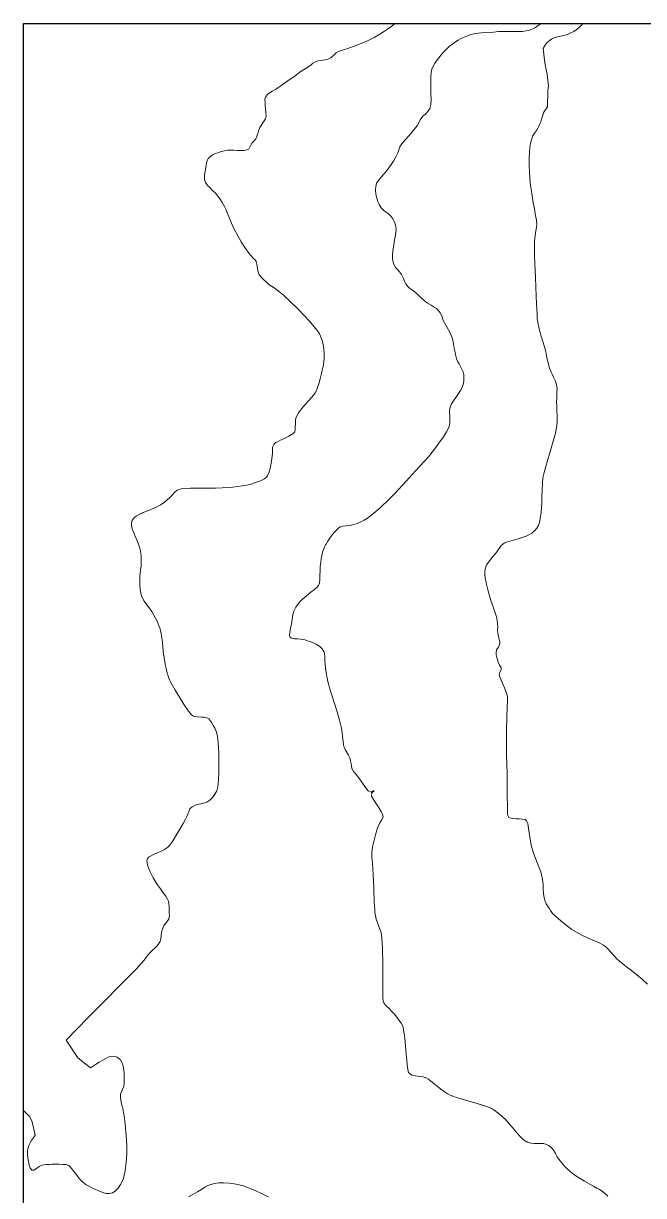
# Model space of a CAD drawing. Header units: kilometres. Extents: x 1172416 to 1173653, y 1051621 to 1052799.
# Drawn here: x 1172416 to 1172695, y 1052270 to 1052799 of the extents above; entities that cross this region are included whole.
import ezdxf

# ---------------------------------------------------------------- set-up
doc = ezdxf.new("R2010")
doc.units = ezdxf.units.KM
doc.header["$MEASUREMENT"] = 0
doc.layers.add('borde', color=1, linetype='Continuous')
doc.layers.add('terreno', color=7, linetype='Continuous')

msp = doc.modelspace()

# ---------------------------------------------------------------- linework, layer by layer
at = {"layer": 'borde', "elevation": -10}
msp.add_lwpolyline([(1172415.94072, 1052798.73106), (1173652.93033, 1052798.73106), (1173652.93033, 1051620.96949), (1172415.94072, 1051620.96949)], close=True, dxfattribs=at)
at = {"layer": 'terreno', "lineweight": 0, "ltscale": 2090}
for points, elevation in [([(1172415.94072, 1052308.6372), (1172418.81399, 1052305.73359), (1172419.86822, 1052303.59643), (1172421.19258, 1052297.48619), (1172420.57334, 1052296.66528), (1172419.66515, 1052295.398), (1172418.9039, 1052294.14639), (1172418.32663, 1052292.90064), (1172417.93396, 1052291.30973), (1172417.83187, 1052290.25119), (1172417.79312, 1052289.11495), (1172417.88622, 1052287.15127), (1172418.15831, 1052285.62142), (1172418.53861, 1052284.0491), (1172418.94135, 1052282.81289), (1172419.77596, 1052281.82868), (1172420.68623, 1052281.7819), (1172421.83973, 1052282.55428), (1172423.0256, 1052283.46182), (1172424.35107, 1052284.02599), (1172426.06807, 1052284.26495), (1172427.61175, 1052284.3541), (1172428.88359, 1052284.40398), (1172430.3466, 1052284.42175), (1172432.01475, 1052284.41348), (1172433.69098, 1052284.38423), (1172435.14053, 1052284.28394), (1172436.39287, 1052283.7937), (1172437.03743, 1052283.25065), (1172437.7914, 1052282.40209), (1172438.69792, 1052281.22021), (1172439.67116, 1052279.88763), (1172440.59396, 1052278.64383), (1172441.37653, 1052277.6684), (1172442.70395, 1052276.29845), (1172443.39567, 1052275.71763), (1172444.24545, 1052275.12852), (1172445.37248, 1052274.49169), (1172446.83581, 1052273.78943), (1172448.42414, 1052273.09073), (1172449.86401, 1052272.48936), (1172451.72251, 1052271.75792), (1172453.27275, 1052271.29406), (1172454.62536, 1052271.18032), (1172456.0199, 1052271.51379), (1172457.21721, 1052272.32738), (1172458.56711, 1052273.66271), (1172459.67592, 1052275.23193), (1172460.56303, 1052276.94715), (1172460.96497, 1052278.04507), (1172461.36402, 1052279.55401), (1172461.76655, 1052281.605), (1172462.12716, 1052284.06883), (1172462.38676, 1052286.75418), (1172462.50097, 1052289.51689), (1172462.48158, 1052292.40997), (1172462.35212, 1052295.53456), (1172462.13444, 1052298.91776), (1172461.84481, 1052302.29262), (1172461.49282, 1052305.31317), (1172461.09663, 1052307.72349), (1172460.69191, 1052309.60274), (1172460.31687, 1052311.1171), (1172460.00988, 1052312.40875), (1172459.65429, 1052314.47623), (1172459.71507, 1052316.03661), (1172459.9188, 1052316.74659), (1172460.58509, 1052318.20476), (1172461.12642, 1052319.65336), (1172461.34296, 1052321.26946), (1172461.39134, 1052322.26474), (1172461.4093, 1052323.35589), (1172461.39409, 1052324.4799), (1172461.34094, 1052325.59171), (1172461.22471, 1052326.72025), (1172461.02018, 1052327.91337), (1172460.70327, 1052329.18498), (1172460.26454, 1052330.41903), (1172459.69866, 1052331.46547), (1172458.24393, 1052332.68581), (1172456.68795, 1052333.08964), (1172455.07257, 1052332.93814), (1172454.13186, 1052332.64478), (1172453.02006, 1052332.1556), (1172451.6634, 1052331.41728), (1172450.05787, 1052330.42778), (1172448.46161, 1052329.38434), (1172446.21148, 1052327.86882), (1172440.49183, 1052332.47163), (1172435.12608, 1052340.34027), (1172439.66295, 1052344.96756), (1172445.42113, 1052350.83757), (1172452.45743, 1052357.99657), (1172459.02602, 1052364.65038), (1172463.76826, 1052369.41361), (1172466.86795, 1052372.54816), (1172468.89899, 1052374.72468), (1172470.35587, 1052376.49854), (1172471.43021, 1052377.95161), (1172472.8758, 1052379.78741), (1172473.96839, 1052380.75452), (1172475.1284, 1052381.84897), (1172476.20043, 1052382.93499), (1172477.03407, 1052383.8899), (1172477.61045, 1052384.89563), (1172477.87202, 1052386.06991), (1172477.96268, 1052387.44243), (1172478.20144, 1052389.00963), (1172478.43528, 1052389.91077), (1172478.76472, 1052390.90034), (1172479.19612, 1052391.9004), (1172480.35645, 1052393.57288), (1172481.42634, 1052394.90891), (1172481.70757, 1052396.58831), (1172481.6773, 1052397.72925), (1172481.63689, 1052399.10915), (1172481.57615, 1052400.56795), (1172481.46296, 1052401.90352), (1172481.24992, 1052402.98759), (1172480.83518, 1052404.00573), (1172480.09753, 1052405.21739), (1172478.97812, 1052406.80331), (1172477.65265, 1052408.61628), (1172476.35517, 1052410.43039), (1172475.2705, 1052412.07347), (1172474.38043, 1052413.58844), (1172473.6165, 1052415.07499), (1172472.92942, 1052416.59491), (1172472.34658, 1052418.0643), (1172471.91557, 1052419.35838), (1172471.59014, 1052421.17699), (1172471.81892, 1052422.30612), (1172472.26666, 1052422.79922), (1172473.15608, 1052423.36936), (1172474.5669, 1052424.07295), (1172476.21157, 1052424.8146), (1172477.7097, 1052425.45757), (1172479.53009, 1052426.26005), (1172480.89301, 1052427.15841), (1172481.82655, 1052428.13479), (1172483.08166, 1052429.85671), (1172484.69869, 1052432.46135), (1172486.42303, 1052435.43652), (1172487.92676, 1052438.10765), (1172488.96318, 1052439.97456), (1172489.61633, 1052441.24566), (1172490.05046, 1052442.30573), (1172490.4392, 1052443.4466), (1172490.99694, 1052444.59026), (1172491.94347, 1052445.5687), (1172493.40336, 1052446.2575), (1172495.09535, 1052446.71636), (1172496.6439, 1052447.04954), (1172498.55509, 1052447.68043), (1172499.88791, 1052448.60266), (1172501.25775, 1052449.95009), (1172501.87608, 1052450.75), (1172502.89114, 1052452.4808), (1172503.27091, 1052453.39762), (1172503.56167, 1052454.53402), (1172503.76337, 1052456.11206), (1172503.88052, 1052458.24473), (1172503.93755, 1052460.61214), (1172503.96451, 1052462.7834), (1172503.9847, 1052464.4696), (1172503.99691, 1052465.93775), (1172503.99222, 1052467.59682), (1172503.96139, 1052469.72181), (1172503.89352, 1052472.06864), (1172503.77537, 1052474.25923), (1172503.60129, 1052475.99953), (1172503.38816, 1052477.32462), (1172502.92241, 1052479.20558), (1172502.61554, 1052480.03921), (1172502.16099, 1052481.01516), (1172501.51535, 1052482.22625), (1172500.78043, 1052483.49393), (1172499.53012, 1052485.27426), (1172498.30535, 1052485.85462), (1172497.3738, 1052485.9583), (1172496.31048, 1052486.0164), (1172494.43989, 1052486.11674), (1172493.14312, 1052486.26774), (1172492.53829, 1052486.43896), (1172491.6942, 1052487.09508), (1172490.33866, 1052488.7069), (1172488.32847, 1052491.52677), (1172486.24645, 1052494.96035), (1172484.39185, 1052498.09095), (1172483.12272, 1052500.2612), (1172482.33412, 1052501.67764), (1172481.81207, 1052502.76129), (1172481.37591, 1052503.86834), (1172480.98325, 1052505.08559), (1172480.63197, 1052506.43806), (1172480.31991, 1052507.9597), (1172479.87859, 1052509.75077), (1172479.47538, 1052511.95103), (1172479.11612, 1052514.59353), (1172478.81038, 1052517.34328), (1172478.5651, 1052519.7753), (1172478.37777, 1052521.57154), (1172478.21478, 1052522.86386), (1172478.03098, 1052523.89608), (1172477.78845, 1052524.87301), (1172477.52279, 1052525.87385), (1172477.17197, 1052526.91129), (1172476.72784, 1052528.01429), (1172476.17724, 1052529.21682), (1172475.50801, 1052530.55381), (1172474.71108, 1052532.04121), (1172473.77672, 1052533.61398), (1172472.69939, 1052535.18508), (1172471.5043, 1052536.69964), (1172470.34913, 1052538.23439), (1172469.42539, 1052539.89322), (1172468.86684, 1052541.73473), (1172468.5941, 1052543.61859), (1172468.47203, 1052545.35813), (1172468.39223, 1052546.82385), (1172468.3612, 1052548.12779), (1172468.41312, 1052549.44211), (1172468.56439, 1052550.89589), (1172468.76116, 1052552.46091), (1172468.93474, 1052554.06381), (1172469.02846, 1052555.63933), (1172469.04654, 1052557.13451), (1172469.0072, 1052558.50141), (1172468.91855, 1052559.72208), (1172468.7371, 1052560.8983), (1172468.41023, 1052562.15887), (1172467.90757, 1052563.59162), (1172467.3005, 1052565.11091), (1172466.68562, 1052566.58916), (1172466.14042, 1052567.9207), (1172465.679, 1052569.08465), (1172464.99544, 1052570.92259), (1172464.65191, 1052572.33109), (1172464.66689, 1052573.62924), (1172464.92806, 1052574.6775), (1172465.54788, 1052575.58543), (1172466.11344, 1052576.12309), (1172466.94765, 1052576.73498), (1172468.1386, 1052577.41154), (1172469.72231, 1052578.13992), (1172469.86105, 1052578.19756), (1172471.53895, 1052578.89038), (1172473.37565, 1052579.62892), (1172475.06646, 1052580.33979), (1172476.61715, 1052581.07403), (1172477.56174, 1052581.60843), (1172478.07742, 1052581.89984), (1172479.47905, 1052582.86039), (1172480.78031, 1052583.90147), (1172481.92257, 1052584.94183), (1172482.86115, 1052585.90723), (1172484.01211, 1052587.22764), (1172484.20709, 1052587.45056), (1172485.22298, 1052588.35231), (1172485.94668, 1052588.64069), (1172487.04367, 1052588.87278), (1172488.74494, 1052589.05267), (1172491.29057, 1052589.17047), (1172494.7785, 1052589.22863), (1172498.71863, 1052589.25486), (1172502.47372, 1052589.28425), (1172505.5586, 1052589.34855), (1172508.09022, 1052589.46727), (1172510.33448, 1052589.65367), (1172512.50841, 1052589.91676), (1172514.61198, 1052590.25152), (1172516.59328, 1052590.64471), (1172518.41036, 1052591.08416), (1172520.0433, 1052591.55274), (1172521.48316, 1052592.03145), (1172522.72304, 1052592.50521), (1172524.64876, 1052593.45419), (1172525.36835, 1052593.98556), (1172525.98367, 1052594.78846), (1172526.54852, 1052596.12516), (1172527.10128, 1052598.12884), (1172527.59268, 1052600.42325), (1172527.95406, 1052602.50605), (1172528.19861, 1052604.98034), (1172528.17672, 1052606.25332), (1172528.23995, 1052607.7157), (1172528.72221, 1052608.96101), (1172529.75952, 1052609.77287), (1172530.69936, 1052610.25024), (1172531.85993, 1052610.79065), (1172533.13222, 1052611.39358), (1172534.40728, 1052612.04653), (1172535.58736, 1052612.69103), (1172537.30088, 1052613.68402), (1172538.31172, 1052614.59577), (1172538.46817, 1052615.79357), (1172538.48595, 1052616.92072), (1172538.50476, 1052618.25989), (1172538.55764, 1052619.58221), (1172538.70431, 1052620.73396), (1172539.10404, 1052621.87789), (1172539.94374, 1052623.25085), (1172541.31971, 1052625.00133), (1172542.97094, 1052626.9161), (1172544.54683, 1052628.6895), (1172545.7734, 1052630.09427), (1172546.68224, 1052631.21955), (1172547.38061, 1052632.23084), (1172547.96671, 1052633.29663), (1172548.50876, 1052634.59022), (1172549.06395, 1052636.28389), (1172549.6689, 1052638.46182), (1172550.2629, 1052640.84473), (1172550.76366, 1052643.06318), (1172551.10943, 1052644.84189), (1172551.31574, 1052646.28994), (1172551.42063, 1052647.61051), (1172551.4564, 1052648.95775), (1172551.43825, 1052650.28575), (1172551.37564, 1052651.49554), (1172551.13454, 1052653.45754), (1172550.93813, 1052654.40668), (1172550.67824, 1052655.45855), (1172550.33703, 1052656.58004), (1172549.89679, 1052657.70606), (1172549.33369, 1052658.80054), (1172548.59936, 1052659.9392), (1172547.63937, 1052661.22283), (1172546.38415, 1052662.76211), (1172544.70016, 1052664.68344), (1172542.44072, 1052667.12212), (1172539.55572, 1052670.10694), (1172536.37997, 1052673.25043), (1172533.34479, 1052676.05655), (1172530.81498, 1052678.13896), (1172528.88542, 1052679.53111), (1172526.60253, 1052680.98762), (1172525.36497, 1052682.16997), (1172524.48399, 1052683.01993), (1172523.59387, 1052683.89787), (1172522.24962, 1052685.44674), (1172521.81972, 1052686.28179), (1172521.53917, 1052687.25856), (1172521.36932, 1052688.30483), (1172521.17861, 1052690.18207), (1172520.90579, 1052691.43788), (1172520.18187, 1052692.27458), (1172519.47967, 1052692.95637), (1172518.47149, 1052694.06177), (1172517.19709, 1052695.63896), (1172515.72146, 1052697.70026), (1172514.11569, 1052700.22198), (1172512.49654, 1052703.03765), (1172510.98997, 1052705.94785), (1172509.69589, 1052708.75503), (1172508.62706, 1052711.29524), (1172507.77122, 1052713.40741), (1172507.10283, 1052714.9954), (1172506.54016, 1052716.21188), (1172505.98821, 1052717.27338), (1172505.35914, 1052718.36153), (1172504.59069, 1052719.52905), (1172503.62777, 1052720.79267), (1172502.45143, 1052722.1443), (1172501.19821, 1052723.46958), (1172500.03778, 1052724.62728), (1172499.10958, 1052725.52503), (1172497.94673, 1052726.98874), (1172497.65981, 1052727.83045), (1172497.54015, 1052728.83196), (1172497.56969, 1052730.01518), (1172497.71942, 1052731.36794), (1172497.9271, 1052732.734), (1172498.24958, 1052734.79562), (1172498.42033, 1052735.93147), (1172498.72375, 1052736.92294), (1172499.31675, 1052738.01275), (1172500.47871, 1052739.11521), (1172501.38453, 1052739.59743), (1172502.44459, 1052740.03136), (1172503.56381, 1052740.43058), (1172504.65115, 1052740.80064), (1172506.5347, 1052741.3554), (1172507.89687, 1052741.55371), (1172509.18863, 1052741.6227), (1172510.7187, 1052741.62778), (1172512.39254, 1052741.46953), (1172513.73893, 1052741.40276), (1172515.20947, 1052741.52158), (1172516.22838, 1052741.5543), (1172517.56443, 1052741.99152), (1172518.12967, 1052743.24421), (1172518.90899, 1052744.69591), (1172519.92591, 1052745.80669), (1172520.72098, 1052746.66743), (1172521.03892, 1052747.32994), (1172521.33739, 1052748.31238), (1172521.65994, 1052749.49495), (1172522.05539, 1052750.69685), (1172522.55242, 1052751.77723), (1172523.11303, 1052752.73087), (1172524.20745, 1052754.38504), (1172524.98718, 1052755.74875), (1172525.26994, 1052756.88313), (1172525.19902, 1052758.37389), (1172525.01458, 1052760.19414), (1172524.91253, 1052761.71677), (1172524.82211, 1052762.88442), (1172524.77523, 1052764.36929), (1172525.09112, 1052765.47483), (1172526.01121, 1052766.76216), (1172526.82814, 1052767.43999), (1172527.98086, 1052768.16137), (1172529.64041, 1052769.14312), (1172532.00258, 1052770.65216), (1172535.10877, 1052772.81167), (1172538.40002, 1052775.17407), (1172541.16303, 1052777.15299), (1172542.87376, 1052778.31198), (1172544.64353, 1052779.24924), (1172545.65653, 1052780.12599), (1172546.39704, 1052780.89046), (1172547.8399, 1052781.58519), (1172548.81873, 1052781.85274), (1172549.91987, 1052782.05385), (1172551.05816, 1052782.22214), (1172553.08131, 1052782.64754), (1172554.64187, 1052783.40981), (1172555.93166, 1052784.55186), (1172556.90029, 1052785.5094), (1172557.96861, 1052786.10138), (1172558.85336, 1052786.3825), (1172560.19858, 1052786.78675), (1172562.19869, 1052787.43506), (1172564.94333, 1052788.41483), (1172568.11079, 1052789.65158), (1172571.27258, 1052791.03431), (1172574.08215, 1052792.46141), (1172576.51277, 1052793.86976), (1172578.61671, 1052795.20659), (1172580.43816, 1052796.43211), (1172581.9741, 1052797.54229), (1172583.21453, 1052798.54709), (1172583.40468, 1052798.73106)], 50), ([(1172679.32256, 1052270.03311), (1172678.55909, 1052270.77263), (1172677.66026, 1052271.58652), (1172676.76762, 1052272.36243), (1172675.5172, 1052273.0827), (1172674.38029, 1052273.69847), (1172672.91351, 1052274.49574), (1172670.98043, 1052275.56485), (1172668.87174, 1052276.76818), (1172666.84197, 1052277.98685), (1172664.98734, 1052279.17935), (1172663.36693, 1052280.32492), (1172662.0158, 1052281.41374), (1172660.87385, 1052282.47052), (1172659.85988, 1052283.53089), (1172658.90576, 1052284.62454), (1172658.00445, 1052285.75645), (1172657.166, 1052286.92364), (1172656.40046, 1052288.11117), (1172655.72314, 1052289.2501), (1172654.68462, 1052291.07841), (1172653.55082, 1052292.31624), (1172652.66437, 1052292.83417), (1172651.71327, 1052293.2738), (1172650.31857, 1052293.83738), (1172648.71149, 1052293.83294), (1172647.48942, 1052293.83228), (1172646.10532, 1052293.83589), (1172644.66691, 1052293.90523), (1172643.10782, 1052294.33604), (1172641.3204, 1052295.48183), (1172639.25074, 1052297.54139), (1172637.07584, 1052300.08549), (1172635.02839, 1052302.53115), (1172633.29355, 1052304.41824), (1172631.86812, 1052305.78874), (1172630.70332, 1052306.8074), (1172629.74151, 1052307.62101), (1172628.13063, 1052308.86763), (1172627.2641, 1052309.40164), (1172625.93925, 1052310.00256), (1172623.72547, 1052310.78835), (1172620.40847, 1052311.82208), (1172616.63908, 1052312.9367), (1172613.28138, 1052313.90722), (1172610.97713, 1052314.5786), (1172609.46672, 1052315.07763), (1172608.26523, 1052315.60311), (1172606.97785, 1052316.3142), (1172605.55352, 1052317.22966), (1172604.03033, 1052318.33267), (1172602.46044, 1052319.58148), (1172600.95053, 1052320.83958), (1172599.62232, 1052321.9475), (1172598.5294, 1052322.78049), (1172597.46462, 1052323.36759), (1172596.15368, 1052323.76956), (1172594.43624, 1052324.05463), (1172592.59501, 1052324.29912), (1172591.02761, 1052324.57989), (1172589.47999, 1052325.7708), (1172589.16478, 1052327.11042), (1172588.90336, 1052329.14234), (1172588.67017, 1052331.5574), (1172588.47814, 1052333.93766), (1172588.33271, 1052335.97212), (1172588.19838, 1052337.7686), (1172588.03419, 1052339.53796), (1172587.80847, 1052341.42003), (1172587.54891, 1052343.26194), (1172587.29262, 1052344.83584), (1172587.0512, 1052346.0028), (1172586.72578, 1052346.95536), (1172586.18602, 1052347.97493), (1172585.34499, 1052349.26511), (1172584.27316, 1052350.72824), (1172583.08432, 1052352.18983), (1172581.88919, 1052353.49938), (1172580.79205, 1052354.59536), (1172579.27238, 1052356.01542), (1172578.31709, 1052357.14707), (1172578.11602, 1052358.02219), (1172577.98585, 1052359.7847), (1172577.94038, 1052362.69268), (1172577.94356, 1052366.32891), (1172577.95204, 1052370.11119), (1172577.93006, 1052373.56329), (1172577.87777, 1052376.65325), (1172577.80779, 1052379.45609), (1172577.72691, 1052382.01987), (1172577.63143, 1052384.28358), (1172577.51474, 1052386.15916), (1172577.359, 1052387.61453), (1172577.11025, 1052388.85245), (1172576.70628, 1052390.13666), (1172576.11921, 1052391.65603), (1172575.46646, 1052393.32312), (1172574.90576, 1052394.97762), (1172574.54968, 1052396.50207), (1172574.359, 1052397.94328), (1172574.2523, 1052399.38887), (1172574.16319, 1052400.92455), (1172574.0813, 1052402.62529), (1172574.00733, 1052404.56206), (1172573.94103, 1052406.78788), (1172573.86049, 1052409.28167), (1172573.74387, 1052412.00329), (1172573.5766, 1052414.8697), (1172573.38485, 1052417.62098), (1172573.20903, 1052419.95632), (1172573.07912, 1052421.66282), (1172573.0004, 1052422.89953), (1172572.96969, 1052423.91545), (1172572.98997, 1052424.93661), (1172573.09457, 1052426.10317), (1172573.32095, 1052427.53531), (1172573.68986, 1052429.28912), (1172574.14414, 1052431.17734), (1172574.61094, 1052432.9546), (1172575.03316, 1052434.42666), (1172575.42362, 1052435.62953), (1172575.8159, 1052436.65342), (1172576.64496, 1052438.37836), (1172577.36735, 1052439.59978), (1172578.06253, 1052440.86808), (1172577.80491, 1052442.29398), (1172577.18025, 1052443.50815), (1172576.34778, 1052444.89539), (1172575.50666, 1052446.20557), (1172574.81178, 1052447.25043), (1172573.72026, 1052448.85948), (1172572.85395, 1052450.42856), (1172573.01054, 1052451.81337), (1172573.97608, 1052452.7919), (1172573.63296, 1052452.8103), (1172572.68589, 1052452.16688), (1172571.38209, 1052452.75489), (1172570.30385, 1052454.08697), (1172569.05563, 1052455.84632), (1172567.84146, 1052457.5938), (1172566.82098, 1052458.98016), (1172565.99114, 1052460.01639), (1172564.73236, 1052461.46264), (1172563.95475, 1052462.87913), (1172563.76515, 1052463.87231), (1172563.61571, 1052465.04369), (1172563.39082, 1052466.31472), (1172563.00683, 1052467.60304), (1172562.49923, 1052468.80676), (1172561.38283, 1052470.6037), (1172560.88341, 1052471.33644), (1172560.48409, 1052472.26363), (1172560.21001, 1052473.57445), (1172560.00936, 1052475.22562), (1172559.81558, 1052477.11785), (1172559.5499, 1052479.20575), (1172559.10655, 1052481.64884), (1172558.36756, 1052484.66361), (1172557.28557, 1052488.31982), (1172556.07894, 1052492.11047), (1172555.03271, 1052495.38584), (1172554.35909, 1052497.67086), (1172553.95904, 1052499.1891), (1172553.65968, 1052500.34178), (1172553.3254, 1052501.4783), (1172552.96244, 1052502.7607), (1172552.61229, 1052504.29918), (1172552.31274, 1052506.1449), (1172552.07966, 1052508.10095), (1172551.92528, 1052509.91034), (1172551.8505, 1052511.37208), (1172551.81028, 1052513.36503), (1172551.6856, 1052514.58852), (1172551.28773, 1052515.63474), (1172550.55951, 1052516.75243), (1172549.51742, 1052517.83869), (1172548.08489, 1052518.79711), (1172547.20083, 1052519.22905), (1172546.19882, 1052519.65143), (1172545.09179, 1052520.07533), (1172543.9449, 1052520.46804), (1172542.83933, 1052520.79195), (1172540.95753, 1052521.15725), (1172539.48989, 1052521.27547), (1172538.18646, 1052521.35244), (1172536.83019, 1052521.60717), (1172536.00308, 1052522.26838), (1172535.91975, 1052522.98705), (1172536.03707, 1052524.21566), (1172536.32464, 1052526.03811), (1172536.69005, 1052528.11393), (1172537.02539, 1052529.99159), (1172537.41889, 1052532.26355), (1172537.83885, 1052533.7886), (1172538.19796, 1052534.63331), (1172538.69968, 1052535.5657), (1172539.39091, 1052536.60295), (1172540.3655, 1052537.78454), (1172541.73523, 1052539.15797), (1172543.52811, 1052540.71836), (1172545.451, 1052542.27936), (1172547.13297, 1052543.60623), (1172548.2866, 1052544.56263), (1172548.97077, 1052545.40085), (1172549.32983, 1052546.47259), (1172549.49862, 1052548.03146), (1172549.5698, 1052549.9389), (1172549.62845, 1052551.9583), (1172549.7425, 1052553.89296), (1172549.91617, 1052555.69487), (1172549.93067, 1052555.80094), (1172550.14148, 1052557.35601), (1172550.41842, 1052558.88638), (1172550.80153, 1052560.37726), (1172551.35535, 1052561.93892), (1172552.12353, 1052563.63757), (1172552.33969, 1052564.03461), (1172553.06757, 1052565.36805), (1172554.12718, 1052566.98006), (1172555.23189, 1052568.35027), (1172556.2588, 1052569.46309), (1172557.45774, 1052570.78972), (1172557.61494, 1052570.96345), (1172558.80336, 1052571.754), (1172559.93121, 1052572.01724), (1172561.31229, 1052572.23366), (1172562.6855, 1052572.42203), (1172563.85873, 1052572.60447), (1172564.89476, 1052572.82628), (1172565.92537, 1052573.14007), (1172567.05339, 1052573.58532), (1172568.27779, 1052574.16203), (1172569.57063, 1052574.86205), (1172570.93979, 1052575.70945), (1172572.54055, 1052576.86093), (1172574.56505, 1052578.50941), (1172577.14262, 1052580.79548), (1172580.15759, 1052583.64961), (1172583.4285, 1052586.95297), (1172586.76212, 1052590.53464), (1172589.90915, 1052594.02842), (1172592.60745, 1052597.01909), (1172594.70721, 1052599.26096), (1172596.51242, 1052601.18344), (1172598.43834, 1052603.3865), (1172600.76111, 1052606.27443), (1172603.18448, 1052609.46585), (1172605.27311, 1052612.38171), (1172606.69397, 1052614.58842), (1172607.52241, 1052616.23436), (1172607.93805, 1052617.61237), (1172608.10384, 1052618.95622), (1172608.12176, 1052620.27039), (1172608.07907, 1052621.49827), (1172608.04542, 1052623.58124), (1172608.16651, 1052625.28991), (1172608.40944, 1052626.17209), (1172608.92249, 1052627.24952), (1172609.7653, 1052628.59751), (1172610.77261, 1052630.05327), (1172611.72345, 1052631.39776), (1172612.96673, 1052633.29763), (1172613.67138, 1052634.67898), (1172614.14224, 1052636.00924), (1172614.41561, 1052637.4476), (1172614.48761, 1052638.31099), (1172614.50795, 1052639.31914), (1172614.41171, 1052640.44677), (1172614.1171, 1052641.65348), (1172613.58232, 1052642.89407), (1172612.91567, 1052644.10606), (1172612.26347, 1052645.22112), (1172611.7348, 1052646.22374), (1172611.3028, 1052647.2948), (1172610.90142, 1052648.67002), (1172610.49006, 1052650.46724), (1172610.10831, 1052652.35358), (1172609.58961, 1052655.08735), (1172609.4226, 1052655.95162), (1172608.99831, 1052657.51976), (1172608.62868, 1052658.51411), (1172608.15173, 1052659.57997), (1172607.57568, 1052660.66037), (1172606.92077, 1052661.71341), (1172606.25592, 1052662.75038), (1172605.66003, 1052663.7977), (1172605.19304, 1052664.8666), (1172604.50287, 1052666.84152), (1172603.82004, 1052668.30645), (1172602.85535, 1052669.52106), (1172602.11735, 1052670.15868), (1172601.07996, 1052670.87793), (1172599.69198, 1052671.71754), (1172598.11141, 1052672.68329), (1172596.54824, 1052673.77812), (1172595.16659, 1052674.97979), (1172593.94992, 1052676.18823), (1172592.83479, 1052677.27913), (1172591.77866, 1052678.1593), (1172590.00479, 1052679.40215), (1172588.84478, 1052680.46986), (1172588.33472, 1052681.33954), (1172587.75879, 1052682.61096), (1172587.08585, 1052684.09994), (1172586.30009, 1052685.54938), (1172585.40741, 1052686.76233), (1172584.50364, 1052687.7842), (1172583.70925, 1052688.71958), (1172583.11485, 1052689.66189), (1172582.70622, 1052690.65806), (1172582.44218, 1052691.7419), (1172582.29354, 1052692.95629), (1172582.27101, 1052694.36627), (1172582.40023, 1052696.04697), (1172582.68614, 1052698.01342), (1172583.05368, 1052700.06225), (1172583.40906, 1052701.92801), (1172583.67518, 1052703.41433), (1172583.91546, 1052705.51858), (1172583.82513, 1052707.09925), (1172583.52422, 1052708.37194), (1172583.07702, 1052709.48993), (1172582.45558, 1052710.65314), (1172581.57482, 1052711.88912), (1172580.28306, 1052713.11523), (1172579.44334, 1052713.68737), (1172578.56565, 1052714.25634), (1172577.12763, 1052715.53675), (1172576.21426, 1052717.11963), (1172575.84103, 1052718.02796), (1172575.22619, 1052719.92622), (1172574.83672, 1052721.75154), (1172574.6671, 1052723.60886), (1172574.74686, 1052725.38935), (1172575.29165, 1052726.95196), (1172575.96418, 1052727.92814), (1172577.01333, 1052729.20308), (1172578.34914, 1052730.77336), (1172579.84277, 1052732.60139), (1172581.3615, 1052734.62255), (1172582.75213, 1052736.66312), (1172583.8536, 1052738.52133), (1172584.5636, 1052740.04272), (1172584.98997, 1052741.26176), (1172585.64834, 1052743.13693), (1172586.16421, 1052744.03338), (1172586.96729, 1052745.10817), (1172588.12407, 1052746.4646), (1172589.46917, 1052747.97393), (1172590.78639, 1052749.45312), (1172591.89643, 1052750.75534), (1172592.78626, 1052751.88454), (1172593.48068, 1052752.88282), (1172594.41189, 1052754.57723), (1172594.73176, 1052755.25876), (1172595.44455, 1052756.39013), (1172596.12363, 1052757.03131), (1172597.14385, 1052757.8621), (1172598.26081, 1052758.96234), (1172599.15516, 1052760.41157), (1172599.58961, 1052762.2617), (1172599.67939, 1052764.46925), (1172599.62182, 1052766.96814), (1172599.58242, 1052769.64412), (1172599.58155, 1052772.20827), (1172599.60774, 1052774.32653), (1172599.72677, 1052776.69623), (1172600.06237, 1052778.08087), (1172600.80279, 1052779.7284), (1172601.38906, 1052780.75618), (1172602.14769, 1052781.92676), (1172603.09474, 1052783.22524), (1172604.23532, 1052784.6246), (1172605.51083, 1052786.0446), (1172606.84968, 1052787.39089), (1172608.18623, 1052788.58416), (1172609.47956, 1052789.60921), (1172610.69366, 1052790.46689), (1172611.82147, 1052791.17015), (1172612.96369, 1052791.78548), (1172614.24996, 1052792.39447), (1172615.78902, 1052793.04764), (1172617.62522, 1052793.67919), (1172619.78495, 1052794.19523), (1172622.21558, 1052794.5255), (1172624.5619, 1052794.70339), (1172627.81646, 1052794.84147), (1172630.01429, 1052795.12167), (1172631.65631, 1052795.14328), (1172633.56569, 1052795.08411), (1172635.34586, 1052795.07137), (1172637.1792, 1052795.02485), (1172639.02732, 1052795.02442), (1172640.84692, 1052795.13484), (1172642.57191, 1052795.37586), (1172644.12725, 1052795.75309), (1172645.47593, 1052796.27336), (1172646.70891, 1052796.94412), (1172647.95517, 1052797.76794), (1172649.29021, 1052798.73106)], 40), ([(1172697.18305, 1052365.67179), (1172694.90449, 1052367.70337), (1172692.41671, 1052369.78399), (1172689.95646, 1052371.74672), (1172687.79257, 1052373.42381), (1172686.10646, 1052374.72208), (1172684.74122, 1052375.83583), (1172683.45257, 1052377.03595), (1172682.06472, 1052378.49961), (1172680.67848, 1052380.0453), (1172679.46212, 1052381.40175), (1172678.4815, 1052382.38528), (1172677.4018, 1052383.17033), (1172675.78776, 1052384.02191), (1172673.36146, 1052385.13374), (1172670.47131, 1052386.42445), (1172667.62601, 1052387.74436), (1172665.21009, 1052388.99225), (1172663.11105, 1052390.26862), (1172661.09419, 1052391.72238), (1172659.01318, 1052393.42384), (1172657.08325, 1052395.11202), (1172654.46809, 1052397.48906), (1172653.55981, 1052398.83195), (1172652.90021, 1052399.81795), (1172652.20629, 1052400.8698), (1172651.57952, 1052401.89097), (1172651.05819, 1052403.03562), (1172650.6653, 1052404.5209), (1172650.41329, 1052406.46286), (1172650.26656, 1052408.56431), (1172650.17792, 1052410.42701), (1172650.09972, 1052411.76874), (1172649.80567, 1052413.71749), (1172649.51136, 1052414.86221), (1172649.09097, 1052416.23535), (1172648.53461, 1052417.81888), (1172647.85855, 1052419.54985), (1172647.17992, 1052421.19081), (1172646.21743, 1052423.4425), (1172645.47787, 1052425.71422), (1172644.95906, 1052427.60992), (1172644.4497, 1052430.05672), (1172644.0304, 1052432.92396), (1172643.65028, 1052435.75439), (1172643.2268, 1052438.01156), (1172642.69578, 1052439.30719), (1172642.07721, 1052439.85036), (1172640.72222, 1052440.0481), (1172639.35592, 1052440.09377), (1172637.98057, 1052440.15141), (1172636.2869, 1052440.27458), (1172634.71956, 1052440.75634), (1172634.18704, 1052441.94096), (1172634.14515, 1052443.42985), (1172634.10647, 1052445.51981), (1172634.07105, 1052447.12375), (1172634.03282, 1052449.11669), (1172634.00106, 1052451.4397), (1172633.97892, 1052454.06276), (1172633.95299, 1052457.06982), (1172633.90078, 1052460.5708), (1172633.81387, 1052464.65664), (1172633.72513, 1052469.34953), (1172633.6786, 1052474.64865), (1172633.70889, 1052480.41715), (1172633.81222, 1052485.96397), (1172633.97441, 1052490.46), (1172634.147, 1052493.35798), (1172634.14028, 1052495.24307), (1172633.73319, 1052496.98529), (1172632.8078, 1052499.21815), (1172631.6795, 1052501.64107), (1172630.76486, 1052503.71497), (1172630.38268, 1052505.04428), (1172630.71797, 1052506.28092), (1172631.3145, 1052507.25274), (1172631.26055, 1052508.32156), (1172630.58416, 1052509.47749), (1172629.93977, 1052510.8496), (1172629.3334, 1052512.86291), (1172629.07904, 1052514.01981), (1172628.93829, 1052515.04321), (1172629.14125, 1052516.35024), (1172629.84573, 1052517.33356), (1172630.56158, 1052518.45995), (1172630.68134, 1052519.80759), (1172630.22605, 1052521.8076), (1172629.92454, 1052522.99528), (1172629.71138, 1052524.10536), (1172629.66208, 1052525.0352), (1172629.73056, 1052526.87663), (1172629.66, 1052528.07637), (1172629.50396, 1052529.37573), (1172629.2973, 1052530.59485), (1172629.06463, 1052531.60083), (1172628.43903, 1052533.44906), (1172627.99467, 1052534.60107), (1172627.44566, 1052536.10962), (1172626.7873, 1052538.1207), (1172626.65929, 1052538.55514), (1172626.03642, 1052540.67838), (1172625.29479, 1052543.39412), (1172624.68274, 1052545.77544), (1172624.47867, 1052546.65055), (1172624.2899, 1052547.46071), (1172624.07948, 1052548.62781), (1172623.9374, 1052550.58828), (1172623.96454, 1052551.63747), (1172624.08771, 1052552.68511), (1172624.34201, 1052553.70035), (1172624.8002, 1052554.74854), (1172625.54181, 1052555.91904), (1172626.59865, 1052557.26502), (1172627.80506, 1052558.7027), (1172628.94762, 1052560.11307), (1172629.86376, 1052561.39039), (1172630.59371, 1052562.48885), (1172631.22365, 1052563.37381), (1172632.76224, 1052564.56301), (1172634.14499, 1052565.06845), (1172636.15948, 1052565.6388), (1172638.50068, 1052566.27469), (1172640.74768, 1052566.95213), (1172642.56657, 1052567.6476), (1172643.96048, 1052568.33311), (1172645.01557, 1052568.97802), (1172646.4304, 1052570.11264), (1172647.35842, 1052571.20201), (1172648.05789, 1052572.40533), (1172648.54048, 1052573.79665), (1172648.89015, 1052575.38337), (1172649.18111, 1052577.34084), (1172649.3183, 1052578.59555), (1172649.44472, 1052580.23424), (1172649.55442, 1052582.46089), (1172649.64602, 1052585.35648), (1172649.74435, 1052588.52515), (1172649.88182, 1052591.44797), (1172650.11182, 1052593.82817), (1172650.59063, 1052596.25255), (1172651.4955, 1052599.53094), (1172652.90019, 1052604.15273), (1172654.46324, 1052609.3443), (1172655.7387, 1052614.0125), (1172656.3954, 1052617.32675), (1172656.57133, 1052619.5037), (1172656.52029, 1052621.02456), (1172656.45233, 1052622.30933), (1172656.40058, 1052623.54915), (1172656.35344, 1052624.87602), (1172656.30344, 1052626.38589), (1172656.2709, 1052628.01583), (1172656.27823, 1052629.66997), (1172656.3379, 1052631.25434), (1172656.40718, 1052632.70676), (1172656.43134, 1052633.96795), (1172656.36654, 1052635.00471), (1172656.2135, 1052635.87306), (1172655.68628, 1052637.42571), (1172654.86799, 1052639.20505), (1172654.34276, 1052640.32467), (1172653.78687, 1052641.59118), (1172653.25848, 1052642.96282), (1172652.79978, 1052644.40479), (1172652.40888, 1052645.89008), (1172652.06687, 1052647.39858), (1172651.74168, 1052648.94817), (1172651.34241, 1052650.72644), (1172650.76104, 1052652.95989), (1172649.944, 1052655.76327), (1172649.04786, 1052658.80432), (1172648.28271, 1052661.63395), (1172647.80403, 1052663.93288), (1172647.55804, 1052665.87085), (1172647.43535, 1052667.74641), (1172647.3436, 1052669.85011), (1172647.24156, 1052672.44779), (1172647.10503, 1052675.80138), (1172646.9207, 1052679.97278), (1172646.72397, 1052684.22814), (1172646.56418, 1052687.63461), (1172646.44215, 1052690.0142), (1172646.43264, 1052690.30603), (1172646.30114, 1052694.33382), (1172646.2619, 1052697.40883), (1172646.33849, 1052700.52237), (1172646.57824, 1052703.17065), (1172646.89246, 1052705.28624), (1172647.15995, 1052706.91157), (1172647.28437, 1052708.11823), (1172647.14318, 1052710.0997), (1172646.92951, 1052711.32179), (1172646.624, 1052712.93747), (1172646.21494, 1052715.10271), (1172645.70905, 1052717.88054), (1172645.17972, 1052720.96729), (1172644.71681, 1052723.96632), (1172644.38758, 1052726.60197), (1172644.17509, 1052729.08014), (1172644.04083, 1052731.72468), (1172643.95385, 1052734.74147), (1172643.92947, 1052737.84655), (1172643.98953, 1052740.639), (1172644.15539, 1052742.82991), (1172644.44919, 1052744.60639), (1172644.88951, 1052746.27052), (1172645.47229, 1052748.05233), (1172646.34473, 1052749.26346), (1172647.1494, 1052750.42625), (1172647.79452, 1052751.4863), (1172648.30298, 1052752.47472), (1172648.72454, 1052753.43873), (1172649.10297, 1052754.43155), (1172649.46599, 1052755.51129), (1172650.49532, 1052758.69427), (1172652.09717, 1052761.12184), (1172652.33255, 1052768.38238), (1172652.59035, 1052770.80372), (1172652.31138, 1052772.95357), (1172652.02992, 1052775.64044), (1172650.92996, 1052781.01268), (1172650.21794, 1052787.48377), (1172651.18008, 1052789.19535), (1172652.01968, 1052790.1543), (1172652.72469, 1052790.8086), (1172653.96982, 1052791.66342), (1172655.21918, 1052792.24825), (1172656.67041, 1052792.65199), (1172658.75829, 1052793.1377), (1172660.04776, 1052793.4857), (1172661.38682, 1052793.92192), (1172662.6984, 1052794.46102), (1172663.95247, 1052795.11088), (1172665.13098, 1052795.88138), (1172666.21294, 1052796.76546), (1172667.1597, 1052797.69389), (1172667.93062, 1052798.58653), (1172668.03438, 1052798.73106)], 30), ([(1172506.2811, 1052276.02367), (1172504.05716, 1052275.98038), (1172502.04107, 1052275.75803), (1172500.33579, 1052275.36512), (1172498.97829, 1052274.8058), (1172497.72467, 1052274.05895), (1172496.26001, 1052273.10011), (1172494.37627, 1052271.93933), (1172492.28169, 1052270.74055), (1172490.28538, 1052269.70226)], 50), ([(1172526.21254, 1052269.71053), (1172524.78486, 1052270.48696), (1172522.97958, 1052271.38866), (1172520.94703, 1052272.34232), (1172518.89473, 1052273.24488), (1172516.96906, 1052274.01401), (1172515.08599, 1052274.65033), (1172513.10246, 1052275.17219), (1172510.91839, 1052275.5921), (1172508.60688, 1052275.88642), (1172506.2811, 1052276.02367)], 50)]:
    msp.add_lwpolyline(points, dxfattribs=dict(at, elevation=elevation))

doc.saveas('drawing.dxf')
